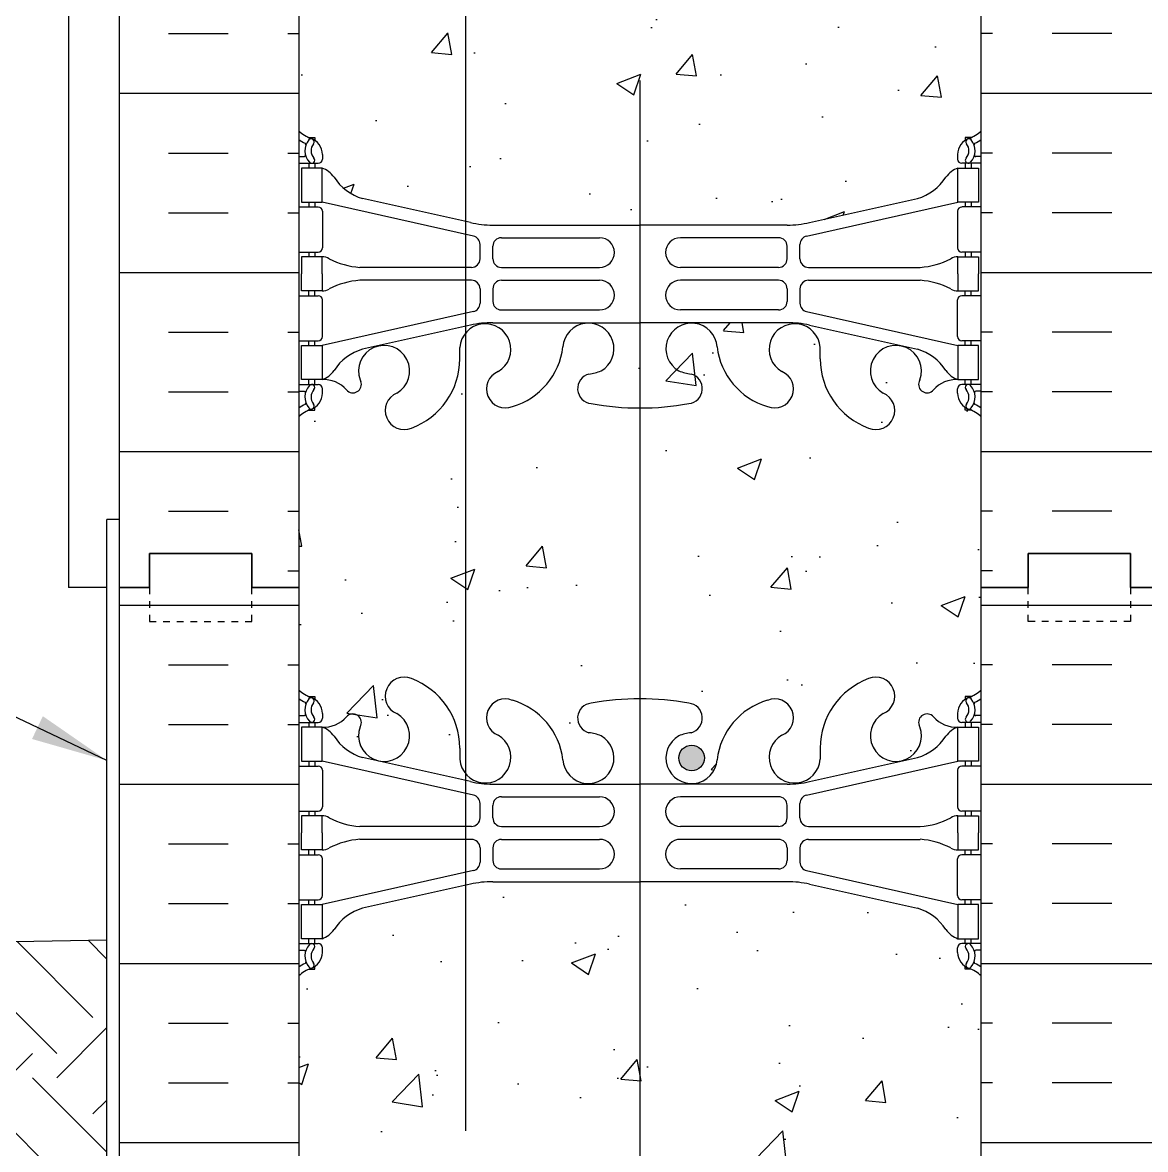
# Model space of a CAD drawing. Header units: inches. Extents: x 246.6 to 295.2, y 123.2 to 216.6.
# Drawn here: x 262.89 to 279.34, y 171.32 to 187.83 of the extents above; entities that cross this region are included whole.
import ezdxf

# ---------------------------------------------------------------- set-up
doc = ezdxf.new("R2010")
doc.units = ezdxf.units.IN
doc.header["$LTSCALE"] = 0.5
doc.header["$MEASUREMENT"] = 0
doc.linetypes.add('DASHED2', pattern=[0.375, 0.25, -0.125])
for name, color, linetype in [('HATCH', 12, 'Continuous'), ('line25', 2, 'Continuous'), ('LINE3', 3, 'Continuous'), ('LINE50', 5, 'Continuous'), ('LINE9', 9, 'Continuous'), ('TEXT', 4, 'Continuous'), ('Web_Edge', 9, 'Continuous')]:
    doc.layers.add(name, color=color, linetype=linetype)
doc.styles.add('DIM', font='romans.shx', dxfattribs={"width": 0.7})
doc.dimstyles.new('ext_12', dxfattribs={"dimscale": 12, "dimtxt": 0.09375, "dimasz": 0.09375, "dimexe": 0.09375, "dimexo": 0.0625, "dimgap": 0.0625, "dimtad": 1, "dimdec": 1, "dimzin": 3, "dimdsep": 46, "dimlunit": 4, "dimtxsty": 'DIM', "dimcen": 0.09, "dimdle": 0.09375, "dimclrt": 4, "dimadec": 0, "dimazin": 0, "dimtfac": 1, "dimtdec": 1, "dimtmove": 2, "dimatfit": 3, "dimfxl": 1, "dimfrac": 2, "dimtolj": 1, "dimtzin": 0, "dimarcsym": 0})
pattern_1 = [(50, (0, 0), (3.5863, -0.31376), [0.375, -4.125]), (355, (0, 0), (-0.693757, 3.76096), [0.3, -3.3]), (100.4514, (0.299, -0.026), (2.892547, 3.447198), [0.3187, -3.50571]), (46.1842, (0, 1), (5.336205, -0.827595), [0.5625, -6.1875]), (96.6356, (0.4447, 0.931), (4.67331, 4.87059), [0.47805, -5.258565]), (351.1842, (0, 1), (4.67331, 4.87059), [0.45, -4.95]), (21, (0.5, 0.75), (2.984535, -2.013094), [0.375, -4.125]), (326, (0.5, 0.75), (1.216577, 3.62575), [0.3, -3.3]), (71.4514, (0.7487, 0.5822), (4.201113, 1.612652), [0.3187, -3.50571]), (37.5, (0, 0), (0.0607993, 1.6644693), [0, -3.26, 0, -3.35, 0, -3.3125]), (7.5, (0, 0), (1.315348, 1.972059), [0, -1.91, 0, -3.185, 0, -1.2625]), (327.5, (-1.115, 0), (2.669112, -0.1127744), [0, -1.25, 0, -3.9, 0, -5.175]), (317.5, (-1.615, 0), (2.915931, 0.500525), [0, -1.625, 0, -2.59, 0, -3.675])]

msp = doc.modelspace()

# ---------------------------------------------------------------- hatches: boundary and pattern name
at = {"layer": 'HATCH'}
h = msp.add_hatch(dxfattribs=at)
h.set_pattern_fill('AR-CONC', color=256, scale=0.5)
h.set_pattern_definition([(50, (0, 0), (3.5863, -0.31376), [0.375, -4.125]), (355, (0, 0), (-0.693757, 3.76096), [0.3, -3.3]), (100.4514, (0.299, -0.026), (2.892544, 3.4472), [0.3187, -3.50571]), (46.1842, (0, 1), (5.336207, -0.827596), [0.5625, -6.1875]), (96.6356, (0.4447, 0.931), (4.67331, 4.87059), [0.47805, -5.25857]), (351.1842, (0, 1), (4.67331, 4.87059), [0.45, -4.95]), (21, (0.5, 0.75), (2.984535, -2.013094), [0.375, -4.125]), (326, (0.5, 0.75), (1.216577, 3.62575), [0.3, -3.3]), (71.4514, (0.7487, 0.5822), (4.201112, 1.612656), [0.3187, -3.50571]), (37.5, (0, 0), (0.0607993, 1.6644693), [0, -3.26, 0, -3.35, 0, -3.3125]), (7.5, (0, 0), (1.315348, 1.972059), [0, -1.91, 0, -3.185, 0, -1.2625]), (327.5, (-1.115, 0), (2.669112, -0.1127744), [0, -1.25, 0, -3.9, 0, -5.175]), (317.5, (-1.615, 0), (2.915931, 0.500525), [0, -1.625, 0, -2.59, 0, -3.675])])
h.paths.add_polyline_path([(276.936, 164.056, 0.088416), (276.79, 164.153), (276.7, 164.153), (276.7, 164.195, -0.249069), (276.59, 164.402), (276.59, 164.469, -0.414214), (276.653, 164.532), (276.7, 164.532), (276.7, 164.602), (276.595, 164.602, 0.231736), (276.237, 164.451, -0.940476), (276.039, 164.603, 2.135543), (275.499, 164.403, -1), (275.285, 163.892, -0.311223), (274.576, 164.908), (274.577, 165.073, 1.661382), (274.016, 164.72, -1), (273.802, 164.209, -0.307094), (273.064, 165.105, 1.604516), (272.505, 164.729, 0.055617), (272.684, 164.683, -0.843243), (272.65, 164.251, -0.047544), (271.936, 164.186), (271.936, 162.556), (271.936, 161.556), (271.936, 160.556), (272.936, 161.556), (276.936, 161.556)])
h.paths.add_polyline_path([(276.595, 174.409, -0.168672), (276.409, 174.559, 0.17445), (276.002, 174.855), (274.421, 175.208, 0.054974), (274.094, 175.244), (271.936, 175.244), (271.936, 166.867), (274.094, 166.867, 0.054974), (274.421, 166.903), (276.002, 167.256, 0.17445), (276.409, 167.552, -0.168672), (276.595, 167.702), (276.7, 167.702), (276.7, 167.772), (276.653, 167.772, -0.414214), (276.59, 167.834), (276.59, 167.902, -0.249069), (276.7, 168.109), (276.7, 168.151), (276.79, 168.151, 0.088416), (276.936, 168.248), (276.936, 173.863, 0.088416), (276.79, 173.961), (276.7, 173.961), (276.7, 174.002, -0.249069), (276.59, 174.209), (276.59, 174.277, -0.414214), (276.653, 174.339), (276.7, 174.339), (276.7, 174.409)])
h.paths.add_polyline_path([(271.936, 175.244), (271.936, 175.244), (269.778, 175.244, 0.054974), (269.451, 175.208), (267.871, 174.855, 0.17445), (267.463, 174.559, -0.168672), (267.277, 174.409), (267.172, 174.409), (267.172, 174.339), (267.22, 174.339, -0.414214), (267.282, 174.277), (267.282, 174.209, -0.249069), (267.172, 174.002), (267.172, 173.961), (267.082, 173.961, 0.08841), (266.936, 173.863), (266.936, 168.248, 0.08841), (267.082, 168.151), (267.172, 168.151), (267.172, 168.109, -0.249069), (267.282, 167.902), (267.282, 167.834, -0.414214), (267.22, 167.772), (267.172, 167.772), (267.172, 167.702), (267.277, 167.702, -0.168672), (267.463, 167.552, 0.17445), (267.871, 167.256), (269.451, 166.903, 0.054974), (269.778, 166.867), (271.936, 166.867)])
h.paths.add_polyline_path([(276.936, 188.445, 0.440416), (276.744, 188.397, 0.520567), (276.501, 188.397, 0.520567), (275.898, 188.397, 0.520567), (275.603, 188.397, 0.520567), (275.257, 188.397, 0.450483), (274.936, 188.48, 0.450483), (274.615, 188.397, 0.520567), (274.269, 188.397, 0.520567), (273.974, 188.397, 0.520567), (273.371, 188.397, 0.520567), (273.128, 188.397, 0.520567), (272.91, 188.422, 0.520567), (272.692, 188.397, 0.520567), (272.448, 188.397, 0.520567), (271.845, 188.397, 0.520567), (271.551, 188.397, 0.520567), (271.204, 188.397, 0.520567), (270.845, 188.448, 0.520567), (270.358, 188.448, 0.520567), (270.05, 188.448, 0.520567), (269.537, 188.422, 0.191729), (269.382, 188.524), (269.382, 184.919), (269.451, 184.903, 0.054974), (269.778, 184.867), (271.936, 184.867), (274.094, 184.867, 0.054974), (274.421, 184.903), (276.002, 185.256, 0.17445), (276.409, 185.552, -0.168672), (276.595, 185.702), (276.7, 185.702), (276.7, 185.772), (276.653, 185.772, -0.414214), (276.59, 185.834), (276.59, 185.902, -0.249069), (276.7, 186.109), (276.7, 186.151), (276.79, 186.151, 0.088416), (276.936, 186.248)])
h.paths.add_polyline_path([(269.382, 188.524, 0.298995), (269.127, 188.422, 0.520567), (268.768, 188.422, 0.520567), (268.191, 188.422, 0.520567), (267.858, 188.422, 0.520567), (267.473, 188.422, 0.520567), (267.204, 188.422, 0.254004), (266.936, 188.556), (266.936, 186.248, 0.08841), (267.082, 186.151), (267.172, 186.151), (267.172, 186.109, -0.249069), (267.282, 185.902), (267.282, 185.834, -0.414214), (267.22, 185.772), (267.172, 185.772), (267.172, 185.702), (267.277, 185.702, -0.168672), (267.463, 185.552, 0.17445), (267.871, 185.256), (269.382, 184.919)])
h.paths.add_polyline_path([(269.382, 193.192), (267.871, 192.855, 0.17445), (267.463, 192.559, -0.168672), (267.277, 192.409), (267.172, 192.409), (267.172, 192.339), (267.22, 192.339, -0.414214), (267.282, 192.277), (267.282, 192.209, -0.249069), (267.172, 192.002), (267.172, 191.961), (267.082, 191.961, 0.08841), (266.936, 191.863), (266.936, 188.556, -0.254004), (267.204, 188.422, -0.520567), (267.473, 188.422, -0.520567), (267.858, 188.422, -0.520567), (268.191, 188.422, -0.520567), (268.768, 188.422, -0.520567), (269.127, 188.422, -0.298995), (269.382, 188.524)])
h.paths.add_polyline_path([(276.936, 191.863, 0.088416), (276.79, 191.961), (276.7, 191.961), (276.7, 192.002, -0.249069), (276.59, 192.209), (276.59, 192.277, -0.414214), (276.653, 192.339), (276.7, 192.339), (276.7, 192.409), (276.595, 192.409, -0.168672), (276.409, 192.559, 0.17445), (276.002, 192.855), (274.421, 193.208, 0.054974), (274.094, 193.244), (271.936, 193.244), (271.936, 188.487, -0.413927), (272.448, 188.397, -0.520567), (272.692, 188.397, -0.520567), (272.91, 188.422, -0.520567), (273.128, 188.397, -0.520567), (273.371, 188.397, -0.520567), (273.974, 188.397, -0.520567), (274.269, 188.397, -0.520567), (274.615, 188.397, -0.450483), (274.936, 188.48, -0.450483), (275.257, 188.397, -0.520567), (275.603, 188.397, -0.520567), (275.898, 188.397, -0.520567), (276.501, 188.397, -0.520567), (276.744, 188.397, -0.440416), (276.936, 188.445)])
h.paths.add_polyline_path([(271.936, 193.244), (269.778, 193.244, 0.054974), (269.451, 193.208), (269.382, 193.192), (269.382, 188.524, -0.191729), (269.537, 188.422, -0.520567), (270.05, 188.448, -0.520567), (270.358, 188.448, -0.520567), (270.845, 188.448, -0.520567), (271.204, 188.397, -0.520567), (271.551, 188.397, -0.520567), (271.845, 188.397, -0.087735), (271.936, 188.487)])
h.paths.add_polyline_path([(269.382, 210.192), (267.871, 209.855, 0.17445), (267.463, 209.559, -0.168672), (267.277, 209.409), (267.172, 209.409), (267.172, 209.339), (267.22, 209.339, -0.414214), (267.282, 209.277), (267.282, 209.209, -0.249069), (267.172, 209.002), (267.172, 208.961), (267.082, 208.961, 0.08841), (266.936, 208.863), (266.936, 203.248, 0.08841), (267.082, 203.151), (267.172, 203.151), (267.172, 203.109, -0.249069), (267.282, 202.902), (267.282, 202.834, -0.414214), (267.22, 202.772), (267.172, 202.772), (267.172, 202.702), (267.277, 202.702, -0.168672), (267.463, 202.552, 0.17445), (267.871, 202.256), (269.382, 201.919)])
h.paths.add_polyline_path([(271.936, 210.244), (271.936, 210.244), (269.778, 210.244, 0.054974), (269.451, 210.208), (269.382, 210.192), (269.382, 201.919), (269.451, 201.903, 0.054974), (269.778, 201.867), (271.936, 201.867)])
h.paths.add_polyline_path([(276.936, 208.863, 0.088416), (276.79, 208.961), (276.7, 208.961), (276.7, 209.002, -0.249069), (276.59, 209.209), (276.59, 209.277, -0.414214), (276.653, 209.339), (276.7, 209.339), (276.7, 209.409), (276.595, 209.409, -0.168672), (276.409, 209.559, 0.17445), (276.002, 209.855), (274.421, 210.208, 0.054974), (274.094, 210.244), (271.936, 210.244), (271.936, 201.867), (274.094, 201.867, 0.054974), (274.421, 201.903), (276.002, 202.256, 0.17445), (276.409, 202.552, -0.168672), (276.595, 202.702), (276.7, 202.702), (276.7, 202.772), (276.653, 202.772, -0.414214), (276.59, 202.834), (276.59, 202.902, -0.249069), (276.7, 203.109), (276.7, 203.151), (276.79, 203.151, 0.088416), (276.936, 203.248)])
h = msp.add_hatch(dxfattribs=at)
h.set_pattern_fill('INSUL', color=256, scale=7, style=0)
h.set_pattern_definition([(0, (-2659.2254, -217.4539), (0, 2.625), []), (0, (-2659.2254, -216.5789), (0, 2.625), [0.875, -0.875]), (0, (-2659.2254, -215.7039), (0, 2.625), [0.875, -0.875])])
h.paths.add_polyline_path([(264.311, 179.556), (264.749, 179.556), (264.749, 180.056), (266.249, 180.056), (266.249, 179.556), (266.936, 179.556), (266.936, 197.556), (266.249, 197.556), (266.249, 198.056), (264.749, 198.056), (264.749, 197.556), (264.311, 197.556)])
h = msp.add_hatch(dxfattribs=at)
h.set_pattern_fill('INSUL', color=256, scale=7, style=0)
h.set_pattern_definition([(180, (3203.0977, -217.4539), (0, 2.625), []), (180, (3203.0977, -216.5789), (0, 2.625), [0.875, -0.875]), (180, (3203.0977, -215.7039), (0, 2.625), [0.875, -0.875])])
h.paths.add_polyline_path([(279.561, 179.556), (279.124, 179.556), (279.124, 180.056), (277.624, 180.056), (277.624, 179.556), (276.936, 179.556), (276.936, 197.556), (277.624, 197.556), (277.624, 198.056), (279.124, 198.056), (279.124, 197.556), (279.561, 197.556)])
h = msp.add_hatch(dxfattribs=at)
h.set_pattern_fill('AR-CONC', color=256, scale=0.5, style=0)
h.set_pattern_definition(pattern_1)
h.paths.add_polyline_path([(271.555, 182.204, -0.02226), (271.222, 182.251, -0.843243), (271.188, 182.683, 0.055617), (271.367, 182.729, 0.264616), (271.555, 183.049), (271.555, 183.059, 0.95707), (270.806, 183.082, -0.30095), (270.07, 182.209, -1), (269.856, 182.72, 1.661382), (269.295, 183.073), (269.296, 182.908, -0.311223), (268.587, 181.892, -1), (268.373, 182.403, 2.155404), (267.835, 182.598), (267.846, 182.576, -0.8344), (267.635, 182.451, -0.000004), (267.635, 182.451, 0.23174), (267.277, 182.602), (267.172, 182.602), (267.172, 182.532), (267.22, 182.532, -0.414214), (267.282, 182.469), (267.282, 182.402, -0.249069), (267.172, 182.195), (267.172, 182.153), (267.082, 182.153, 0.08841), (266.936, 182.056), (266.936, 179.556), (266.936, 178.056, 0.08841), (267.082, 177.958), (267.172, 177.958), (267.172, 177.917, -0.249069), (267.282, 177.709), (267.282, 177.642, -0.414214), (267.22, 177.579), (267.172, 177.579), (267.172, 177.509), (267.277, 177.509, -0.155529), (267.453, 177.375, 0.180914), (267.871, 177.064), (269.451, 176.711, 0.054974), (269.778, 176.675), (271.555, 176.675), (271.555, 177.052, -0.95707), (270.806, 177.03, 0.30095), (270.07, 177.902, 0.997129), (269.855, 177.392, 1798.123577), (269.854, 177.392, 0.001994), (269.856, 177.391, -1.661382), (269.295, 177.038), (269.296, 177.203, 0.311223), (268.587, 178.219, 0.999644), (268.373, 177.708, -0.999644), (268.587, 178.219, -0.311223), (269.296, 177.203), (269.295, 177.038, 1.661382), (269.856, 177.391, -1), (270.07, 177.902, -0.30095), (270.806, 177.03, 0.95707), (271.555, 177.052), (271.555, 177.063, 0.264616), (271.367, 177.382, 0.055617), (271.188, 177.428, -0.843243), (271.222, 177.86, -0.02226), (271.555, 177.908)])
h = msp.add_hatch(dxfattribs=at)
h.set_pattern_fill('AR-CONC', color=256, scale=0.5, style=0)
h.set_pattern_definition(pattern_1)
h.paths.add_polyline_path([(276.936, 182.056, 0.088416), (276.79, 182.153), (276.7, 182.153), (276.7, 182.195, -0.249069), (276.59, 182.402), (276.59, 182.469, -0.414214), (276.653, 182.532), (276.7, 182.532), (276.7, 182.602), (276.595, 182.602, -0.155529), (276.419, 182.736, 0.180914), (276.002, 183.047), (274.421, 183.4, 0.054974), (274.094, 183.436), (271.936, 183.436), (271.919, 183.436), (271.919, 182.186, 0.001137), (271.936, 182.186, 0.047544), (272.65, 182.251, 0.843243), (272.684, 182.683, -0.055617), (272.505, 182.729, -1.661382), (273.066, 183.082, 0.30095), (273.802, 182.209, 0.997129), (274.017, 182.72, 1798.123577), (274.018, 182.72, 0.001994), (274.016, 182.72, -1.661382), (274.577, 183.073), (274.576, 182.908, 0.311223), (275.285, 181.892, 0.999644), (275.499, 182.403, -0.999644), (275.285, 181.892, -0.311223), (274.576, 182.908), (274.577, 183.073, 1.661382), (274.016, 182.72, -1), (273.802, 182.209, -0.30095), (273.066, 183.082, 1.661382), (272.505, 182.729, 0.055617), (272.684, 182.683, -0.843243), (272.65, 182.251, -0.047544), (271.936, 182.186, -0.001137), (271.919, 182.186), (271.919, 177.925, -0.001137), (271.936, 177.925, -0.047544), (272.65, 177.86, -0.843243), (272.684, 177.428, 0.055617), (272.505, 177.382, 1.661382), (273.066, 177.03, -0.30095), (273.802, 177.902, -1), (274.016, 177.391, 1.661382), (274.577, 177.038), (274.576, 177.203, -0.311223), (275.285, 178.219, -1), (275.499, 177.708, 2.155404), (276.038, 177.514), (276.026, 177.535, -0.8344), (276.237, 177.661, -0.000004), (276.237, 177.661, 0.23174), (276.595, 177.509), (276.7, 177.509), (276.7, 177.579), (276.653, 177.579, -0.414214), (276.59, 177.642), (276.59, 177.709, -0.249069), (276.7, 177.917), (276.7, 177.958), (276.79, 177.958, 0.088416), (276.936, 178.056), (276.936, 179.556)])
h = msp.add_hatch(dxfattribs=at)
h.set_pattern_fill('INSUL', color=256, scale=7, style=0)
h.set_pattern_definition([(0, (-2659.2254, -235.4539), (0, 2.625), []), (0, (-2659.2254, -234.5789), (0, 2.625), [0.875, -0.875]), (0, (-2659.2254, -233.7039), (0, 2.625), [0.875, -0.875])])
h.paths.add_polyline_path([(264.311, 161.556), (264.749, 161.556), (264.749, 162.056), (266.249, 162.056), (266.249, 161.556), (266.936, 161.556), (266.936, 179.556), (266.249, 179.556), (266.249, 180.056), (264.749, 180.056), (264.749, 179.556), (264.311, 179.556)])
h = msp.add_hatch(dxfattribs=at)
h.set_pattern_fill('INSUL', color=256, scale=7, style=0)
h.set_pattern_definition([(180, (3203.0977, -235.4539), (0, 2.625), []), (180, (3203.0977, -234.5789), (0, 2.625), [0.875, -0.875]), (180, (3203.0977, -233.7039), (0, 2.625), [0.875, -0.875])])
h.paths.add_polyline_path([(279.561, 161.556), (279.124, 161.556), (279.124, 162.056), (277.624, 162.056), (277.624, 161.556), (276.936, 161.556), (276.936, 179.556), (277.624, 179.556), (277.624, 180.056), (279.124, 180.056), (279.124, 179.556), (279.561, 179.556)])
h = msp.add_hatch(dxfattribs=at)
h.set_pattern_fill('EARTH', color=256, scale=8, angle=45, style=0)
h.set_pattern_definition([(45, (253.1347, 148.6808), (2e-16, 2.82843), [2, -2]), (45, (252.6044, 149.2112), (2e-16, 2.82843), [2, -2]), (45, (252.074, 149.7415), (2e-16, 2.82843), [2, -2]), (135, (252.074, 150.095), (-2.82843, 4e-16), [2, -2]), (135, (252.6044, 150.6254), (-2.82843, 4e-16), [2, -2]), (135, (253.1347, 151.1557), (-2.82843, 4e-16), [2, -2])])
h.paths.add_polyline_path([(264.124, 174.39), (246.586, 174.083), (255.356, 166.696), (264.311, 166.696), (264.311, 168.39), (264.124, 168.39)])
h.paths.add_polyline_path([(248.111, 165.585), (256.468, 165.585), (256.468, 167.299), (248.111, 167.299)], flags=9)
at = {"layer": 'LINE3'}
msp.add_hatch(color=256, dxfattribs=at).paths.add_polyline_path([(272.88, 177.057, 1), (272.505, 177.057, 1)])

# ---------------------------------------------------------------- linework, layer by layer
for points in [[(269.78, 176.271), (269.78, 176.358)], [(269.78, 176.184), (269.78, 176.271)]]:
    msp.add_open_spline(points, degree=1)
at = {"layer": 'line25'}
for p, q in [((266.936, 197.556), (266.936, 179.556)), ((276.936, 179.556), (276.936, 197.556)), ((266.936, 179.556), (266.936, 161.556)), ((276.936, 161.556), (276.936, 179.556))]:
    msp.add_line(p, q, dxfattribs=at)
at = {"layer": 'LINE3'}
for p, q in [((269.382, 171.593), (269.382, 214.173)), ((271.936, 186.987), (271.936, 162.556))]:
    msp.add_line(p, q, dxfattribs=at)
msp.add_circle((272.692, 177.057), 0.188, dxfattribs=at)
at = {"layer": 'LINE50'}
for p, q in [((264.311, 179.556), (264.311, 197.556)), ((264.311, 161.556), (264.311, 179.556)), ((246.586, 174.083), (264.124, 174.39))]:
    msp.add_line(p, q, dxfattribs=at)
for points in [[(264.311, 179.556), (264.749, 179.556), (264.749, 180.056), (266.249, 180.056), (266.249, 179.556), (266.936, 179.556)], [(266.936, 179.556), (266.249, 179.556), (266.249, 180.056), (264.749, 180.056), (264.749, 179.556), (264.311, 179.556)], [(279.561, 179.556), (279.124, 179.556), (279.124, 180.056), (277.624, 180.056), (277.624, 179.556), (276.936, 179.556)], [(276.936, 179.556), (277.624, 179.556), (277.624, 180.056), (279.124, 180.056), (279.124, 179.556), (279.561, 179.556)]]:
    msp.add_lwpolyline(points, dxfattribs=at)
at = {"layer": 'LINE9'}
for p, q in [((263.561, 215.556), (263.561, 179.556)), ((264.124, 168.39), (264.124, 180.552)), ((264.311, 180.552), (264.124, 180.552)), ((264.124, 179.556), (263.561, 179.556))]:
    msp.add_line(p, q, dxfattribs=at)
at = {"layer": 'LINE9', "linetype": 'DASHED2', "ltscale": 0.15}
for points in [[(264.749, 179.556), (264.749, 179.556), (264.749, 179.056), (266.249, 179.056), (266.249, 179.556), (266.249, 179.556)], [(279.124, 179.556), (279.124, 179.556), (279.124, 179.056), (277.624, 179.056), (277.624, 179.556), (277.624, 179.556)]]:
    msp.add_lwpolyline(points, dxfattribs=at)
at = {"layer": 'Web_Edge'}
for p, q in [((267.082, 186.151), (267.172, 186.151)), ((267.172, 186.151), (267.172, 186.109)), ((276.79, 186.151), (276.7, 186.151)), ((276.7, 186.151), (276.7, 186.109)), ((266.936, 185.872), (267.014, 185.872)), ((267.282, 185.902), (267.282, 185.834)), ((276.59, 185.902), (276.59, 185.834)), ((276.936, 185.872), (276.858, 185.872)), ((266.936, 185.772), (267.22, 185.772)), ((267.082, 185.772), (267.082, 185.702)), ((267.172, 185.772), (267.172, 185.702)), ((276.936, 185.772), (276.653, 185.772)), ((276.7, 185.772), (276.7, 185.702)), ((276.79, 185.772), (276.79, 185.702)), ((266.936, 185.132), (267.22, 185.132)), ((267.082, 185.202), (267.082, 185.132)), ((267.172, 185.202), (267.172, 185.132)), ((269.495, 184.705), (267.277, 185.202)), ((269.451, 184.903), (267.871, 185.256)), ((274.378, 184.705), (276.595, 185.202)), ((274.421, 184.903), (276.002, 185.256)), ((276.936, 185.132), (276.653, 185.132)), ((276.7, 185.202), (276.7, 185.132)), ((276.79, 185.202), (276.79, 185.132)), ((267.282, 185.069), (267.282, 184.534)), ((276.59, 185.069), (276.59, 184.534)), ((269.778, 184.867), (271.936, 184.867)), ((274.094, 184.867), (271.936, 184.867)), ((269.905, 184.681), (271.344, 184.681)), ((273.967, 184.681), (272.528, 184.681)), ((266.936, 184.472), (267.22, 184.472)), ((267.082, 184.472), (267.082, 184.402)), ((267.172, 184.472), (267.172, 184.402)), ((269.592, 184.371), (269.592, 184.583)), ((269.78, 184.372), (269.78, 184.556)), ((274.092, 184.372), (274.092, 184.556)), ((274.28, 184.371), (274.28, 184.583)), ((276.936, 184.472), (276.653, 184.472)), ((276.7, 184.472), (276.7, 184.402)), ((276.79, 184.472), (276.79, 184.402)), ((269.467, 184.246), (267.83, 184.246)), ((269.905, 184.247), (271.344, 184.247)), ((273.967, 184.247), (272.528, 184.247)), ((274.405, 184.246), (276.042, 184.246)), ((269.467, 184.058), (267.83, 184.058)), ((269.905, 184.057), (271.344, 184.057)), ((273.967, 184.057), (272.528, 184.057)), ((274.405, 184.058), (276.042, 184.058)), ((266.936, 183.832), (267.22, 183.832)), ((267.082, 183.832), (267.082, 183.902)), ((267.172, 183.832), (267.172, 183.902)), ((269.592, 183.933), (269.592, 183.72)), ((269.78, 183.932), (269.78, 183.748)), ((274.092, 183.932), (274.092, 183.748)), ((274.28, 183.933), (274.28, 183.72)), ((276.936, 183.832), (276.653, 183.832)), ((276.7, 183.832), (276.7, 183.902)), ((276.79, 183.832), (276.79, 183.902)), ((267.282, 183.234), (267.282, 183.769)), ((276.59, 183.234), (276.59, 183.769)), ((269.495, 183.598), (267.277, 183.102)), ((269.905, 183.623), (271.344, 183.623)), ((273.967, 183.623), (272.528, 183.623)), ((274.378, 183.598), (276.595, 183.102)), ((269.451, 183.4), (267.871, 183.047)), ((269.778, 183.436), (271.936, 183.436)), ((274.094, 183.436), (271.936, 183.436)), ((274.421, 183.4), (276.002, 183.047)), ((266.936, 183.172), (267.22, 183.172)), ((267.082, 183.102), (267.082, 183.172)), ((267.172, 183.102), (267.172, 183.172)), ((276.936, 183.172), (276.653, 183.172)), ((276.7, 183.102), (276.7, 183.172)), ((276.79, 183.102), (276.79, 183.172)), ((269.296, 182.908), (269.295, 183.073)), ((274.576, 182.908), (274.577, 183.073)), ((266.936, 182.532), (267.22, 182.532)), ((267.082, 182.532), (267.082, 182.602)), ((267.172, 182.532), (267.172, 182.602)), ((267.835, 182.598), (267.846, 182.576)), ((276.038, 182.598), (276.026, 182.576)), ((276.936, 182.532), (276.653, 182.532)), ((276.7, 182.532), (276.7, 182.602)), ((276.79, 182.532), (276.79, 182.602)), ((266.936, 182.432), (267.014, 182.432)), ((267.282, 182.402), (267.282, 182.469)), ((276.59, 182.402), (276.59, 182.469)), ((276.936, 182.432), (276.858, 182.432)), ((267.172, 182.153), (267.172, 182.195)), ((276.7, 182.153), (276.7, 182.195)), ((267.082, 182.153), (267.172, 182.153)), ((276.79, 182.153), (276.7, 182.153)), ((267.082, 177.958), (267.172, 177.958)), ((267.082, 177.958), (267.172, 177.958)), ((267.172, 177.958), (267.172, 177.917)), ((267.172, 177.958), (267.172, 177.917)), ((276.79, 177.958), (276.7, 177.958)), ((276.7, 177.958), (276.7, 177.917)), ((276.79, 177.958), (276.7, 177.958)), ((276.7, 177.958), (276.7, 177.917)), ((267.282, 177.709), (267.282, 177.642)), ((267.282, 177.709), (267.282, 177.642)), ((276.59, 177.709), (276.59, 177.642)), ((276.59, 177.709), (276.59, 177.642)), ((266.936, 177.679), (267.014, 177.679)), ((266.936, 177.679), (267.014, 177.679)), ((266.936, 177.579), (267.22, 177.579)), ((266.936, 177.579), (267.22, 177.579)), ((267.082, 177.579), (267.082, 177.509)), ((267.082, 177.579), (267.082, 177.509)), ((267.172, 177.579), (267.172, 177.509)), ((267.172, 177.579), (267.172, 177.509)), ((267.835, 177.514), (267.846, 177.535)), ((267.835, 177.514), (267.846, 177.535)), ((276.038, 177.514), (276.026, 177.535)), ((276.038, 177.514), (276.026, 177.535)), ((276.936, 177.579), (276.653, 177.579)), ((276.936, 177.579), (276.653, 177.579)), ((276.7, 177.579), (276.7, 177.509)), ((276.7, 177.579), (276.7, 177.509)), ((276.79, 177.579), (276.79, 177.509)), ((276.79, 177.579), (276.79, 177.509)), ((276.936, 177.679), (276.858, 177.679)), ((276.936, 177.679), (276.858, 177.679)), ((269.296, 177.203), (269.295, 177.038)), ((269.296, 177.203), (269.295, 177.038)), ((274.576, 177.203), (274.577, 177.038)), ((274.576, 177.203), (274.577, 177.038)), ((269.451, 176.711), (267.871, 177.064)), ((269.451, 176.711), (267.871, 177.064)), ((274.421, 176.711), (276.002, 177.064)), ((274.421, 176.711), (276.002, 177.064)), ((266.936, 176.939), (267.22, 176.939)), ((266.936, 176.939), (267.22, 176.939)), ((267.082, 177.009), (267.082, 176.939)), ((267.082, 177.009), (267.082, 176.939)), ((267.172, 177.009), (267.172, 176.939)), ((267.172, 177.009), (267.172, 176.939)), ((269.495, 176.513), (267.277, 177.009)), ((269.495, 176.513), (267.277, 177.009)), ((267.282, 176.877), (267.282, 176.342)), ((267.282, 176.877), (267.282, 176.342)), ((274.378, 176.513), (276.595, 177.009)), ((274.378, 176.513), (276.595, 177.009)), ((276.59, 176.877), (276.59, 176.342)), ((276.59, 176.877), (276.59, 176.342)), ((276.936, 176.939), (276.653, 176.939)), ((276.936, 176.939), (276.653, 176.939)), ((276.7, 177.009), (276.7, 176.939)), ((276.7, 177.009), (276.7, 176.939)), ((276.79, 177.009), (276.79, 176.939)), ((276.79, 177.009), (276.79, 176.939)), ((269.778, 176.675), (271.936, 176.675)), ((269.778, 176.675), (271.936, 176.675)), ((274.094, 176.675), (271.936, 176.675)), ((274.094, 176.675), (271.936, 176.675)), ((269.592, 176.179), (269.592, 176.391)), ((269.592, 176.179), (269.592, 176.391)), ((269.905, 176.488), (271.344, 176.488)), ((269.905, 176.488), (271.344, 176.488)), ((273.967, 176.488), (272.528, 176.488)), ((273.967, 176.488), (272.528, 176.488)), ((274.28, 176.179), (274.28, 176.391)), ((274.28, 176.179), (274.28, 176.391)), ((266.936, 176.279), (267.22, 176.279)), ((266.936, 176.279), (267.22, 176.279)), ((267.082, 176.279), (267.082, 176.209)), ((267.082, 176.279), (267.082, 176.209)), ((267.172, 176.279), (267.172, 176.209)), ((267.172, 176.279), (267.172, 176.209)), ((269.78, 176.179), (269.78, 176.363)), ((269.78, 176.179), (269.78, 176.363)), ((274.092, 176.179), (274.092, 176.363)), ((274.092, 176.179), (274.092, 176.363)), ((276.936, 176.279), (276.653, 176.279)), ((276.936, 176.279), (276.653, 176.279)), ((276.7, 176.279), (276.7, 176.209)), ((276.7, 176.279), (276.7, 176.209)), ((276.79, 176.279), (276.79, 176.209)), ((276.79, 176.279), (276.79, 176.209)), ((269.467, 176.054), (267.83, 176.054)), ((269.467, 176.054), (267.83, 176.054)), ((269.905, 176.054), (271.344, 176.054)), ((269.905, 176.054), (271.344, 176.054)), ((273.967, 176.054), (272.528, 176.054)), ((273.967, 176.054), (272.528, 176.054)), ((274.405, 176.054), (276.042, 176.054)), ((274.405, 176.054), (276.042, 176.054)), ((269.467, 175.865), (267.83, 175.865)), ((269.467, 175.865), (267.83, 175.865)), ((269.592, 175.74), (269.592, 175.528)), ((269.592, 175.74), (269.592, 175.528)), ((269.78, 175.74), (269.78, 175.556)), ((269.78, 175.74), (269.78, 175.556)), ((269.905, 175.865), (271.344, 175.865)), ((269.905, 175.865), (271.344, 175.865)), ((273.967, 175.865), (272.528, 175.865)), ((273.967, 175.865), (272.528, 175.865)), ((274.092, 175.74), (274.092, 175.556)), ((274.092, 175.74), (274.092, 175.556)), ((274.28, 175.74), (274.28, 175.528)), ((274.28, 175.74), (274.28, 175.528)), ((274.405, 175.865), (276.042, 175.865)), ((274.405, 175.865), (276.042, 175.865)), ((266.936, 175.639), (267.22, 175.639)), ((266.936, 175.639), (267.22, 175.639)), ((267.082, 175.639), (267.082, 175.709)), ((267.082, 175.639), (267.082, 175.709)), ((267.172, 175.639), (267.172, 175.709)), ((267.172, 175.639), (267.172, 175.709)), ((267.282, 175.042), (267.282, 175.577)), ((267.282, 175.042), (267.282, 175.577)), ((276.59, 175.042), (276.59, 175.577)), ((276.59, 175.042), (276.59, 175.577)), ((276.936, 175.639), (276.653, 175.639)), ((276.936, 175.639), (276.653, 175.639)), ((276.7, 175.639), (276.7, 175.709)), ((276.7, 175.639), (276.7, 175.709)), ((276.79, 175.639), (276.79, 175.709)), ((276.79, 175.639), (276.79, 175.709)), ((269.495, 175.406), (267.277, 174.909)), ((269.495, 175.406), (267.277, 174.909)), ((269.905, 175.431), (271.344, 175.431)), ((269.905, 175.431), (271.344, 175.431)), ((273.967, 175.431), (272.528, 175.431)), ((273.967, 175.431), (272.528, 175.431)), ((274.378, 175.406), (276.595, 174.909)), ((274.378, 175.406), (276.595, 174.909)), ((269.778, 175.244), (271.936, 175.244)), ((269.778, 175.244), (271.936, 175.244)), ((274.094, 175.244), (271.936, 175.244)), ((274.094, 175.244), (271.936, 175.244)), ((269.451, 175.208), (267.871, 174.855)), ((269.451, 175.208), (267.871, 174.855)), ((274.421, 175.208), (276.002, 174.855)), ((274.421, 175.208), (276.002, 174.855)), ((266.936, 174.979), (267.22, 174.979)), ((266.936, 174.979), (267.22, 174.979)), ((267.082, 174.909), (267.082, 174.979)), ((267.082, 174.909), (267.082, 174.979)), ((267.172, 174.909), (267.172, 174.979)), ((267.172, 174.909), (267.172, 174.979)), ((276.936, 174.979), (276.653, 174.979)), ((276.936, 174.979), (276.653, 174.979)), ((276.7, 174.909), (276.7, 174.979)), ((276.7, 174.909), (276.7, 174.979)), ((276.79, 174.909), (276.79, 174.979)), ((276.79, 174.909), (276.79, 174.979)), ((267.082, 174.339), (267.082, 174.409)), ((267.082, 174.339), (267.082, 174.409)), ((267.172, 174.339), (267.172, 174.409)), ((267.172, 174.339), (267.172, 174.409)), ((276.7, 174.339), (276.7, 174.409)), ((276.7, 174.339), (276.7, 174.409)), ((276.79, 174.339), (276.79, 174.409)), ((276.79, 174.339), (276.79, 174.409)), ((266.936, 174.339), (267.22, 174.339)), ((266.936, 174.339), (267.22, 174.339)), ((266.936, 174.239), (267.014, 174.239)), ((266.936, 174.239), (267.014, 174.239)), ((267.282, 174.209), (267.282, 174.277)), ((267.282, 174.209), (267.282, 174.277)), ((276.59, 174.209), (276.59, 174.277)), ((276.59, 174.209), (276.59, 174.277)), ((276.936, 174.339), (276.653, 174.339)), ((276.936, 174.339), (276.653, 174.339)), ((276.936, 174.239), (276.858, 174.239)), ((276.936, 174.239), (276.858, 174.239)), ((267.082, 173.961), (267.172, 173.961)), ((267.082, 173.961), (267.172, 173.961)), ((267.172, 173.961), (267.172, 174.002)), ((267.172, 173.961), (267.172, 174.002)), ((276.7, 173.961), (276.7, 174.002)), ((276.7, 173.961), (276.7, 174.002)), ((276.79, 173.961), (276.7, 173.961)), ((276.79, 173.961), (276.7, 173.961))]:
    msp.add_line(p, q, dxfattribs=at)
for points in [[(266.977, 185.202), (267.277, 185.202), (267.277, 185.702), (266.977, 185.702)], [(276.895, 185.202), (276.595, 185.202), (276.595, 185.702), (276.895, 185.702)], [(266.977, 183.102), (267.277, 183.102), (267.277, 182.602), (266.977, 182.602)], [(276.895, 183.102), (276.595, 183.102), (276.595, 182.602), (276.895, 182.602)], [(266.977, 177.009), (267.277, 177.009), (267.277, 177.509), (266.977, 177.509)], [(266.977, 177.009), (267.277, 177.009), (267.277, 177.509), (266.977, 177.509)], [(276.895, 177.009), (276.595, 177.009), (276.595, 177.509), (276.895, 177.509)], [(276.895, 177.009), (276.595, 177.009), (276.595, 177.509), (276.895, 177.509)], [(266.977, 174.909), (267.277, 174.909), (267.277, 174.409), (266.977, 174.409)], [(266.977, 174.909), (267.277, 174.909), (267.277, 174.409), (266.977, 174.409)], [(276.895, 174.909), (276.595, 174.909), (276.595, 174.409), (276.895, 174.409)], [(276.895, 174.909), (276.595, 174.909), (276.595, 174.409), (276.895, 174.409)]]:
    msp.add_lwpolyline(points, close=True, dxfattribs=at)
for points in [[(267.277, 184.152), (267.277, 184.402), (266.977, 184.402), (266.977, 184.152)], [(276.595, 184.152), (276.595, 184.402), (276.895, 184.402), (276.895, 184.152)], [(267.277, 184.152), (267.277, 183.902), (266.977, 183.902), (266.977, 184.152)], [(276.595, 184.152), (276.595, 183.902), (276.895, 183.902), (276.895, 184.152)], [(267.277, 175.959), (267.277, 176.209), (266.977, 176.209), (266.977, 175.959)], [(267.277, 175.959), (267.277, 176.209), (266.977, 176.209), (266.977, 175.959)], [(276.595, 175.959), (276.595, 176.209), (276.895, 176.209), (276.895, 175.959)], [(276.595, 175.959), (276.595, 176.209), (276.895, 176.209), (276.895, 175.959)], [(267.277, 175.959), (267.277, 175.709), (266.977, 175.709), (266.977, 175.959)], [(267.277, 175.959), (267.277, 175.709), (266.977, 175.709), (266.977, 175.959)], [(276.595, 175.959), (276.595, 175.709), (276.895, 175.709), (276.895, 175.959)], [(276.595, 175.959), (276.595, 175.709), (276.895, 175.709), (276.895, 175.959)]]:
    msp.add_lwpolyline(points, dxfattribs=at)
for centre, radius, start, end in [((267.282, 186.609), 0.5, 226.2122, 250.5288), ((267.282, 186.609), 0.6, 234.7842, 245.0748), ((267.118, 186.087), 0.045, 321.448, 139.1879), ((267.032, 185.902), 0.25, 0, 70.5288), ((276.84, 185.902), 0.25, 109.4712, 180), ((276.754, 186.087), 0.045, 40.8121, 218.552), ((276.59, 186.609), 0.5, 289.4712, 313.7891), ((276.59, 186.609), 0.6, 294.9252, 305.2168), ((267.276, 185.956), 0.25, 140.1145, 222.4609), ((267.02, 186.046), 0.021, 343.464, 63.9957), ((267.276, 185.956), 0.16, 140.0001, 222.4609), ((276.596, 185.956), 0.16, 317.5391, 39.9999), ((276.596, 185.956), 0.25, 317.5391, 39.8855), ((276.852, 186.046), 0.021, 116.0043, 196.536), ((267.014, 185.891), 0.0196, 269.4032, 15.4901), ((267.125, 185.818), 0.045, 222.4609, 42.4609), ((267.22, 185.834), 0.0625, 270, 0), ((276.653, 185.834), 0.0625, 180, 270), ((276.748, 185.818), 0.045, 137.5391, 317.5391), ((276.858, 185.891), 0.0196, 164.5099, 270.5968), ((267.155, 185.359), 0.364, 34.9775, 70.3387), ((276.718, 185.359), 0.364, 109.6613, 145.0225), ((268.078, 185.97), 0.743, 212.7919, 253.8107), ((275.794, 185.97), 0.743, 286.1893, 327.2081), ((267.22, 185.069), 0.0625, 0, 90), ((276.653, 185.069), 0.0625, 90, 180), ((269.778, 186.367), 1.5, 257.4135, 270), ((274.094, 186.367), 1.5, 270, 282.5865), ((269.467, 184.583), 0.125, 0, 77.3767), ((269.905, 184.556), 0.125, 90, 180), ((271.344, 184.464), 0.217, 270, 90), ((272.528, 184.464), 0.217, 90, 270), ((273.967, 184.556), 0.125, 0, 90), ((274.405, 184.583), 0.125, 102.6233, 180), ((267.22, 184.534), 0.0625, 270, 0), ((276.653, 184.534), 0.0625, 180, 270), ((267.273, 184.183), 0.219, 60.4937, 88.92), ((267.919, 185.413), 1.17, 242.6365, 265.6505), ((269.467, 184.371), 0.125, 270, 0), ((269.905, 184.372), 0.125, 180, 270), ((273.967, 184.372), 0.125, 270, 360), ((274.405, 184.371), 0.125, 180, 270), ((275.954, 185.413), 1.17, 274.3495, 297.3635), ((276.599, 184.183), 0.219, 91.08, 119.5063), ((267.919, 182.891), 1.17, 94.3495, 117.3635), ((269.467, 183.933), 0.125, 0, 90), ((269.905, 183.932), 0.125, 90, 180), ((271.344, 183.84), 0.217, 270, 90), ((272.528, 183.84), 0.217, 90, 270), ((273.967, 183.932), 0.125, 0, 90), ((274.405, 183.933), 0.125, 90, 180), ((275.954, 182.891), 1.17, 62.6365, 85.6505), ((267.22, 183.769), 0.0625, 0, 90), ((267.273, 184.12), 0.219, 271.08, 299.5063), ((276.599, 184.12), 0.219, 240.4937, 268.92), ((276.653, 183.769), 0.0625, 90, 180), ((269.467, 183.72), 0.125, 282.6233, 0), ((269.905, 183.748), 0.125, 180, 270), ((273.967, 183.748), 0.125, 270, 0), ((274.405, 183.72), 0.125, 180, 257.3767), ((269.669, 183.045), 0.375, 299.9315, 175.7552), ((269.778, 181.936), 1.5, 90, 102.5865), ((271.18, 183.054), 0.375, 299.9315, 175.7552), ((272.692, 183.054), 0.375, 4.2448, 240.0685), ((274.203, 183.045), 0.375, 4.2448, 240.0685), ((274.094, 181.936), 1.5, 77.4135, 90), ((267.22, 183.234), 0.0625, 270, 0), ((276.653, 183.234), 0.0625, 180, 270), ((268.078, 182.333), 0.743, 106.1893, 147.2081), ((268.186, 182.728), 0.375, 299.9315, 200.3757), ((269.779, 183.202), 1.034, 286.3365, 353.3331), ((274.093, 183.202), 1.034, 186.6669, 253.6635), ((275.686, 182.728), 0.375, 339.6243, 240.0685), ((275.794, 182.333), 0.743, 32.7919, 73.8107), ((268.204, 182.914), 1.092, 290.5175, 359.6668), ((275.668, 182.914), 1.092, 180.3332, 249.4825), ((267.155, 182.944), 0.364, 289.6613, 325.0225), ((269.963, 182.465), 0.277, 112.68, 292.68), ((271.242, 182.47), 0.22, 104.2604, 264.8165), ((271.073, 183.51), 0.834, 277.8937, 290.6271), ((272.799, 183.51), 0.834, 249.3729, 262.1063), ((272.63, 182.47), 0.22, 275.1835, 75.7396), ((273.909, 182.465), 0.277, 247.32, 67.32), ((276.718, 182.944), 0.364, 214.9775, 250.3387), ((267.276, 182.347), 0.25, 137.5391, 219.8855), ((267.125, 182.486), 0.045, 317.5391, 137.5391), ((267.22, 182.469), 0.0625, 360, 90), ((267.302, 182.161), 0.441, 41.0127, 93.2024), ((267.729, 182.533), 0.125, 221.0127, 20.3757), ((276.143, 182.533), 0.125, 159.6243, 318.9873), ((276.57, 182.161), 0.441, 86.7976, 138.9873), ((276.653, 182.469), 0.0625, 90, 180), ((276.748, 182.486), 0.045, 42.4609, 222.4609), ((276.596, 182.347), 0.25, 320.1145, 42.4609), ((267.014, 182.412), 0.0196, 344.5099, 90.5968), ((267.032, 182.402), 0.25, 289.4712, 360), ((267.276, 182.347), 0.16, 137.5391, 219.9999), ((268.48, 182.148), 0.277, 112.68, 292.68), ((275.392, 182.148), 0.277, 247.32, 67.32), ((276.84, 182.402), 0.25, 180, 250.5288), ((276.596, 182.347), 0.16, 320.0001, 42.4609), ((276.858, 182.412), 0.0196, 89.4032, 195.4901), ((267.282, 181.695), 0.6, 114.9252, 125.2168), ((267.282, 181.695), 0.5, 109.4712, 133.7878), ((267.02, 182.258), 0.021, 296.0043, 16.536), ((267.118, 182.216), 0.045, 220.8121, 38.552), ((271.919, 185.964), 3.777, 259.3725, 270.2606), ((271.953, 185.964), 3.777, 269.7394, 280.6275), ((276.754, 182.216), 0.045, 141.448, 319.1879), ((276.59, 181.695), 0.5, 46.2109, 70.5288), ((276.852, 182.258), 0.021, 163.464, 243.9957), ((276.59, 181.695), 0.6, 54.7832, 65.0748), ((268.48, 177.964), 0.277, 67.32, 247.32), ((268.48, 177.964), 0.277, 67.32, 247.32), ((268.204, 177.197), 1.092, 0.3332, 69.4825), ((268.204, 177.197), 1.092, 0.3332, 69.4825), ((275.668, 177.197), 1.092, 110.5175, 179.6668), ((275.668, 177.197), 1.092, 110.5175, 179.6668), ((275.392, 177.964), 0.277, 292.68, 112.68), ((275.392, 177.964), 0.277, 292.68, 112.68), ((267.282, 178.417), 0.5, 226.2122, 250.5288), ((267.282, 178.417), 0.5, 226.2122, 250.5288), ((276.59, 178.417), 0.5, 289.4712, 313.7891), ((276.59, 178.417), 0.5, 289.4712, 313.7891), ((267.282, 178.417), 0.6, 234.7832, 245.0748), ((267.282, 178.417), 0.6, 234.7832, 245.0748), ((267.276, 177.764), 0.25, 140.1145, 222.4609), ((267.276, 177.764), 0.25, 140.1145, 222.4609), ((267.02, 177.854), 0.021, 343.464, 63.9957), ((267.02, 177.854), 0.021, 343.464, 63.9957), ((267.118, 177.895), 0.045, 321.448, 139.1879), ((267.118, 177.895), 0.045, 321.448, 139.1879), ((267.032, 177.709), 0.25, 0, 70.5288), ((267.032, 177.709), 0.25, 0, 70.5288), ((267.276, 177.764), 0.16, 140.0001, 222.4609), ((267.276, 177.764), 0.16, 140.0001, 222.4609), ((269.963, 177.646), 0.277, 67.32, 247.32), ((269.963, 177.646), 0.277, 67.32, 247.32), ((269.779, 176.91), 1.034, 6.6669, 73.6635), ((269.779, 176.91), 1.034, 6.6669, 73.6635), ((271.919, 174.148), 3.777, 89.7394, 100.6275), ((271.919, 174.148), 3.777, 89.7394, 100.6275), ((271.953, 174.148), 3.777, 79.3725, 90.2606), ((271.953, 174.148), 3.777, 79.3725, 90.2606), ((274.093, 176.91), 1.034, 106.3365, 173.3331), ((274.093, 176.91), 1.034, 106.3365, 173.3331), ((273.909, 177.646), 0.277, 292.68, 112.68), ((273.909, 177.646), 0.277, 292.68, 112.68), ((276.84, 177.709), 0.25, 109.4712, 180), ((276.84, 177.709), 0.25, 109.4712, 180), ((276.754, 177.895), 0.045, 40.8121, 218.552), ((276.754, 177.895), 0.045, 40.8121, 218.552), ((276.596, 177.764), 0.16, 317.5391, 39.9999), ((276.596, 177.764), 0.16, 317.5391, 39.9999), ((276.596, 177.764), 0.25, 317.5391, 39.8855), ((276.596, 177.764), 0.25, 317.5391, 39.8855), ((276.852, 177.854), 0.021, 116.0043, 196.536), ((276.852, 177.854), 0.021, 116.0043, 196.536), ((276.59, 178.417), 0.6, 294.9252, 305.2168), ((276.59, 178.417), 0.6, 294.9252, 305.2168), ((267.014, 177.699), 0.0196, 269.4032, 15.4901), ((267.014, 177.699), 0.0196, 269.4032, 15.4901), ((267.729, 177.578), 0.125, 339.6243, 138.9873), ((267.729, 177.578), 0.125, 339.6243, 138.9873), ((268.186, 177.383), 0.375, 159.6243, 60.0685), ((268.186, 177.383), 0.375, 159.6243, 60.0685), ((271.242, 177.641), 0.22, 95.1835, 255.7396), ((271.242, 177.641), 0.22, 95.1835, 255.7396), ((272.63, 177.641), 0.22, 284.2604, 84.8165), ((272.63, 177.641), 0.22, 284.2604, 84.8165), ((275.686, 177.383), 0.375, 119.9315, 20.3757), ((275.686, 177.383), 0.375, 119.9315, 20.3757), ((276.143, 177.578), 0.125, 41.0127, 200.3757), ((276.143, 177.578), 0.125, 41.0127, 200.3757), ((276.858, 177.699), 0.0196, 164.5099, 270.5968), ((276.858, 177.699), 0.0196, 164.5099, 270.5968), ((267.125, 177.626), 0.045, 222.4609, 42.4609), ((267.125, 177.626), 0.045, 222.4609, 42.4609), ((267.22, 177.642), 0.0625, 270, 0), ((267.22, 177.642), 0.0625, 270, 0), ((267.302, 177.95), 0.441, 266.7976, 318.9873), ((267.302, 177.95), 0.441, 266.7976, 318.9873), ((276.57, 177.95), 0.441, 221.0127, 273.2024), ((276.57, 177.95), 0.441, 221.0127, 273.2024), ((276.653, 177.642), 0.0625, 180, 270), ((276.653, 177.642), 0.0625, 180, 270), ((276.748, 177.626), 0.045, 137.5391, 317.5391), ((276.748, 177.626), 0.045, 137.5391, 317.5391), ((267.155, 177.167), 0.364, 34.9775, 70.3387), ((267.155, 177.167), 0.364, 34.9775, 70.3387), ((268.078, 177.778), 0.743, 212.7919, 253.8107), ((268.078, 177.778), 0.743, 212.7919, 253.8107), ((269.669, 177.066), 0.375, 184.2448, 60.0685), ((269.669, 177.066), 0.375, 184.2448, 60.0685), ((271.18, 177.057), 0.375, 184.2448, 60.0685), ((271.18, 177.057), 0.375, 184.2448, 60.0685), ((271.073, 176.602), 0.834, 69.3729, 82.1063), ((271.073, 176.602), 0.834, 69.3729, 82.1063), ((272.692, 177.057), 0.375, 119.9315, 355.7552), ((272.692, 177.057), 0.375, 119.9315, 355.7552), ((272.799, 176.602), 0.834, 97.8937, 110.6271), ((272.799, 176.602), 0.834, 97.8937, 110.6271), ((274.203, 177.066), 0.375, 119.9315, 355.7552), ((274.203, 177.066), 0.375, 119.9315, 355.7552), ((275.794, 177.778), 0.743, 286.1893, 327.2081), ((275.794, 177.778), 0.743, 286.1893, 327.2081), ((276.718, 177.167), 0.364, 109.6613, 145.0225), ((276.718, 177.167), 0.364, 109.6613, 145.0225), ((267.22, 176.877), 0.0625, 0, 90), ((267.22, 176.877), 0.0625, 0, 90), ((276.653, 176.877), 0.0625, 90, 180), ((276.653, 176.877), 0.0625, 90, 180), ((269.778, 178.175), 1.5, 257.4135, 270), ((269.778, 178.175), 1.5, 257.4135, 270), ((274.094, 178.175), 1.5, 270, 282.5865), ((274.094, 178.175), 1.5, 270, 282.5865), ((269.467, 176.391), 0.125, 0, 77.3767), ((269.467, 176.391), 0.125, 0, 77.3767), ((269.905, 176.363), 0.125, 90, 180), ((269.905, 176.363), 0.125, 90, 180), ((271.344, 176.271), 0.217, 270, 90), ((271.344, 176.271), 0.217, 270, 90), ((272.528, 176.271), 0.217, 90, 270), ((272.528, 176.271), 0.217, 90, 270), ((273.967, 176.363), 0.125, 0, 90), ((273.967, 176.363), 0.125, 0, 90), ((274.405, 176.391), 0.125, 102.6233, 180), ((274.405, 176.391), 0.125, 102.6233, 180), ((267.22, 176.342), 0.0625, 270, 0), ((267.22, 176.342), 0.0625, 270, 0), ((267.273, 175.991), 0.219, 60.4937, 88.92), ((267.273, 175.991), 0.219, 60.4937, 88.92), ((276.599, 175.991), 0.219, 91.08, 119.5063), ((276.599, 175.991), 0.219, 91.08, 119.5063), ((276.653, 176.342), 0.0625, 180, 270), ((276.653, 176.342), 0.0625, 180, 270), ((267.919, 177.22), 1.17, 242.6365, 265.6505), ((267.919, 177.22), 1.17, 242.6365, 265.6505), ((269.467, 176.179), 0.125, 270, 0), ((269.467, 176.179), 0.125, 270, 0), ((269.905, 176.179), 0.125, 180, 270), ((269.905, 176.179), 0.125, 180, 270), ((273.967, 176.179), 0.125, 270, 360), ((273.967, 176.179), 0.125, 270, 360), ((274.405, 176.179), 0.125, 180, 270), ((274.405, 176.179), 0.125, 180, 270), ((275.954, 177.22), 1.17, 274.3495, 297.3635), ((275.954, 177.22), 1.17, 274.3495, 297.3635), ((267.273, 175.928), 0.219, 271.08, 299.5063), ((267.273, 175.928), 0.219, 271.08, 299.5063), ((267.919, 174.699), 1.17, 94.3495, 117.3635), ((267.919, 174.699), 1.17, 94.3495, 117.3635), ((269.467, 175.74), 0.125, 0, 90), ((269.467, 175.74), 0.125, 0, 90), ((269.905, 175.74), 0.125, 90, 180), ((269.905, 175.74), 0.125, 90, 180), ((271.344, 175.648), 0.217, 270, 90), ((271.344, 175.648), 0.217, 270, 90), ((272.528, 175.648), 0.217, 90, 270), ((272.528, 175.648), 0.217, 90, 270), ((273.967, 175.74), 0.125, 0, 90), ((273.967, 175.74), 0.125, 0, 90), ((274.405, 175.74), 0.125, 90, 180), ((274.405, 175.74), 0.125, 90, 180), ((275.954, 174.699), 1.17, 62.6365, 85.6505), ((275.954, 174.699), 1.17, 62.6365, 85.6505), ((276.599, 175.928), 0.219, 240.4937, 268.92), ((276.599, 175.928), 0.219, 240.4937, 268.92), ((267.22, 175.577), 0.0625, 0, 90), ((267.22, 175.577), 0.0625, 0, 90), ((269.905, 175.556), 0.125, 180, 270), ((269.905, 175.556), 0.125, 180, 270), ((273.967, 175.556), 0.125, 270, 0), ((273.967, 175.556), 0.125, 270, 0), ((276.653, 175.577), 0.0625, 90, 180), ((276.653, 175.577), 0.0625, 90, 180), ((269.467, 175.528), 0.125, 282.6233, 0), ((269.467, 175.528), 0.125, 282.6233, 0), ((274.405, 175.528), 0.125, 180, 257.3767), ((274.405, 175.528), 0.125, 180, 257.3767), ((269.778, 173.744), 1.5, 90, 102.5865), ((269.778, 173.744), 1.5, 90, 102.5865), ((274.094, 173.744), 1.5, 77.4135, 90), ((274.094, 173.744), 1.5, 77.4135, 90), ((267.22, 175.042), 0.0625, 270, 0), ((267.22, 175.042), 0.0625, 270, 0), ((276.653, 175.042), 0.0625, 180, 270), ((276.653, 175.042), 0.0625, 180, 270), ((268.078, 174.141), 0.743, 106.1893, 147.2081), ((268.078, 174.141), 0.743, 106.1893, 147.2081), ((275.794, 174.141), 0.743, 32.7919, 73.8107), ((275.794, 174.141), 0.743, 32.7919, 73.8107), ((267.155, 174.752), 0.364, 289.6613, 325.0225), ((267.155, 174.752), 0.364, 289.6613, 325.0225), ((276.718, 174.752), 0.364, 214.9775, 250.3387), ((276.718, 174.752), 0.364, 214.9775, 250.3387), ((267.014, 174.22), 0.0196, 344.5099, 90.5968), ((267.014, 174.22), 0.0196, 344.5099, 90.5968), ((267.276, 174.155), 0.25, 137.5391, 219.8855), ((267.276, 174.155), 0.25, 137.5391, 219.8855), ((267.125, 174.293), 0.045, 317.5391, 137.5391), ((267.125, 174.293), 0.045, 317.5391, 137.5391), ((267.276, 174.155), 0.16, 137.5391, 219.9999), ((267.276, 174.155), 0.16, 137.5391, 219.9999), ((267.22, 174.277), 0.0625, 360, 90), ((267.22, 174.277), 0.0625, 360, 90), ((276.653, 174.277), 0.0625, 90, 180), ((276.653, 174.277), 0.0625, 90, 180), ((276.748, 174.293), 0.045, 42.4609, 222.4609), ((276.748, 174.293), 0.045, 42.4609, 222.4609), ((276.596, 174.155), 0.16, 320.0001, 42.4609), ((276.596, 174.155), 0.16, 320.0001, 42.4609), ((276.596, 174.155), 0.25, 320.1145, 42.4609), ((276.596, 174.155), 0.25, 320.1145, 42.4609), ((276.858, 174.22), 0.0196, 89.4032, 195.4901), ((276.858, 174.22), 0.0196, 89.4032, 195.4901), ((267.02, 174.065), 0.021, 296.0043, 16.536), ((267.02, 174.065), 0.021, 296.0043, 16.536), ((267.032, 174.209), 0.25, 289.4712, 360), ((267.032, 174.209), 0.25, 289.4712, 360), ((276.84, 174.209), 0.25, 180, 250.5288), ((276.84, 174.209), 0.25, 180, 250.5288), ((276.852, 174.065), 0.021, 163.464, 243.9957), ((276.852, 174.065), 0.021, 163.464, 243.9957), ((267.282, 173.502), 0.6, 114.9252, 125.2158), ((267.282, 173.502), 0.6, 114.9252, 125.2158), ((267.282, 173.502), 0.5, 109.4712, 133.7878), ((267.282, 173.502), 0.5, 109.4712, 133.7878), ((267.118, 174.024), 0.045, 220.8121, 38.552), ((267.118, 174.024), 0.045, 220.8121, 38.552), ((276.754, 174.024), 0.045, 141.448, 319.1879), ((276.754, 174.024), 0.045, 141.448, 319.1879), ((276.59, 173.502), 0.5, 46.2109, 70.5288), ((276.59, 173.502), 0.5, 46.2109, 70.5288), ((276.59, 173.502), 0.6, 54.7832, 65.0748), ((276.59, 173.502), 0.6, 54.7832, 65.0748)]:
    msp.add_arc(centre, radius, start, end, dxfattribs=at)
for points in [[(269.78, 184.377), (269.78, 184.551)], [(274.092, 184.377), (274.092, 184.551)], [(269.78, 183.927), (269.78, 183.753)], [(274.092, 183.927), (274.092, 183.753)], [(269.78, 176.184), (269.78, 176.358)], [(269.78, 176.184), (269.78, 176.358)], [(274.092, 176.184), (274.092, 176.358)], [(274.092, 176.184), (274.092, 176.358)], [(269.78, 175.735), (269.78, 175.561)], [(269.78, 175.735), (269.78, 175.561)], [(274.092, 175.735), (274.092, 175.561)], [(274.092, 175.735), (274.092, 175.561)]]:
    msp.add_open_spline(points, degree=1, dxfattribs=at)

# ---------------------------------------------------------------- leaders
at = {"layer": 'TEXT'}
msp.add_leader([(264.124, 177.021), (259.804, 179.067), (258.762, 179.067)], dimstyle='ext_12', override={"dimgap": 0.0625, "dimtad": 0}, dxfattribs=at)

doc.saveas('drawing.dxf')
